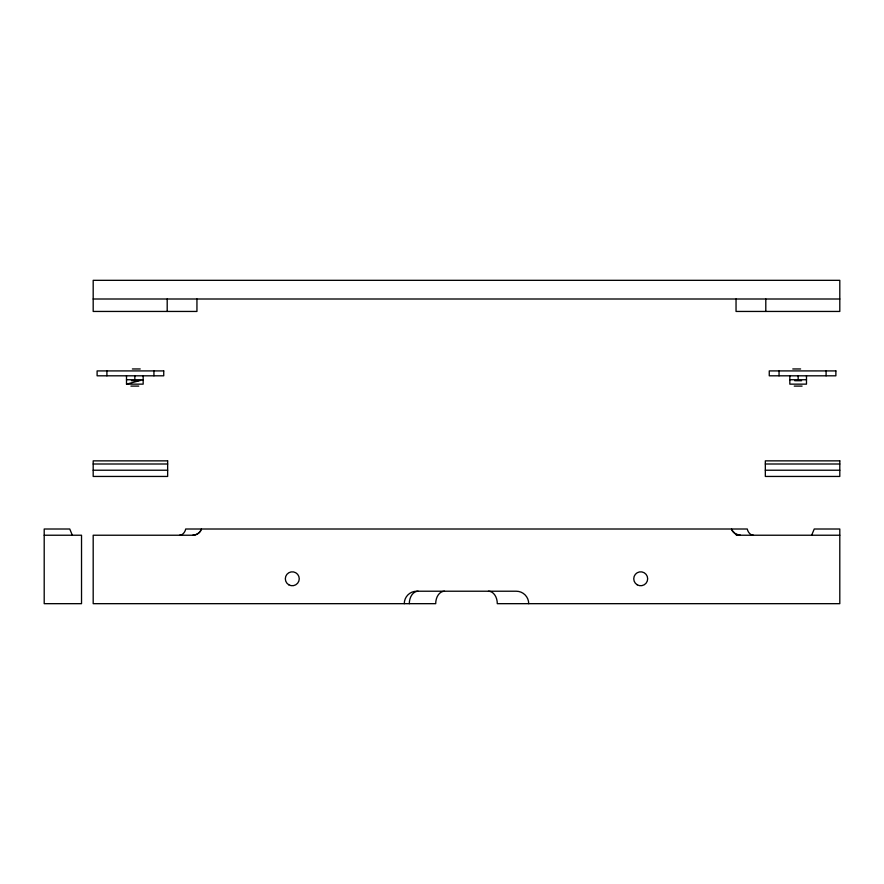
<?xml version="1.0" encoding="UTF-8"?>
<svg xmlns="http://www.w3.org/2000/svg" width="884" height="884" viewBox="0 0 884 884"><rect width="100%" height="100%" fill="white"/><g stroke="black" fill="none" stroke-linecap="round" stroke-linejoin="round"><path stroke-width="1.33" d="M444.497 591.219A12.442 8.796 -90 0 0 435.702 603.673L93.185 603.673L93.185 535.229L192.734 535.229C196.557 535.174 200.281 532.687 201.464 529.008M811.667 535.229L814.241 529.008L839.8 529.008L839.8 603.673L497.294 603.673A12.442 8.796 -90 0 0 488.487 591.219M126.5 375.811L126.5 384.142L143.164 379.733L126.5 379.733M93.185 299.002L839.8 299.002M132.379 368.959L140.225 368.959M792.771 368.959L800.606 368.959M789.832 379.733L806.484 379.733M131.407 380.717L138.258 380.717M794.727 380.717L801.589 380.717M126.5 384.142L143.164 384.142L143.164 375.811M130.909 386.098L138.755 386.098M794.241 386.098L802.075 386.098M93.185 464.001L167.651 464.001M765.334 464.001L839.8 464.001M93.185 470.222L167.651 470.222M765.334 470.222L839.8 470.222M44.2 535.229L81.527 535.229L81.527 603.673L44.2 603.673L44.2 529.008L69.759 529.008L72.333 535.229M736.295 535.229L839.8 535.229M732.173 530.566L735.587 533.98L740.251 535.229A9.337 9.337 0 0 1 732.173 530.566L731.521 529.008M826.087 370.915L826.087 375.811M806.484 375.811L806.484 384.142L789.832 384.142L789.832 375.811M798.164 375.811L798.164 379.733M779.047 370.915L779.047 375.811M765.798 299.002L765.798 311.444M736.041 299.002L736.041 311.444L839.8 311.444L839.8 280.327L93.185 280.327L93.185 311.444L196.944 311.444L196.944 299.002M167.198 299.002L167.198 311.444M153.938 370.915L153.938 375.811M134.832 375.811L134.832 379.733M106.909 370.915L106.909 375.811M200.823 530.566A9.337 9.337 0 0 1 192.734 535.229M528.709 603.673A12.442 12.442 0 0 0 516.267 591.219L416.718 591.219A12.442 12.442 0 0 0 404.275 603.673M179.54 535.229A9.337 6.597 -90 0 0 185.253 530.566L185.706 529.008L747.278 529.008L747.731 530.566A9.337 6.597 -90 0 0 753.455 535.229M409.303 603.673A12.442 8.796 -90 0 1 418.099 591.219M163.739 370.915L97.107 370.915L97.107 375.811L163.739 375.811L163.739 370.915M835.877 370.915L769.257 370.915L769.257 375.811L835.877 375.811L835.877 370.915M167.651 460.862L93.185 460.862L93.185 476.443L167.651 476.443L167.651 460.862M839.8 460.862L765.334 460.862L765.334 476.443L839.8 476.443L839.8 460.862M288.803 584.81A6.973 6.973 0 0 0 299.256 578.777A6.973 6.973 0 0 0 288.803 572.744A6.973 6.973 0 0 0 288.803 584.81M637.22 584.81A6.973 6.973 0 0 0 647.674 578.777A6.973 6.973 0 0 0 637.22 572.744A6.973 6.973 0 0 0 637.22 584.81"/></g></svg>
